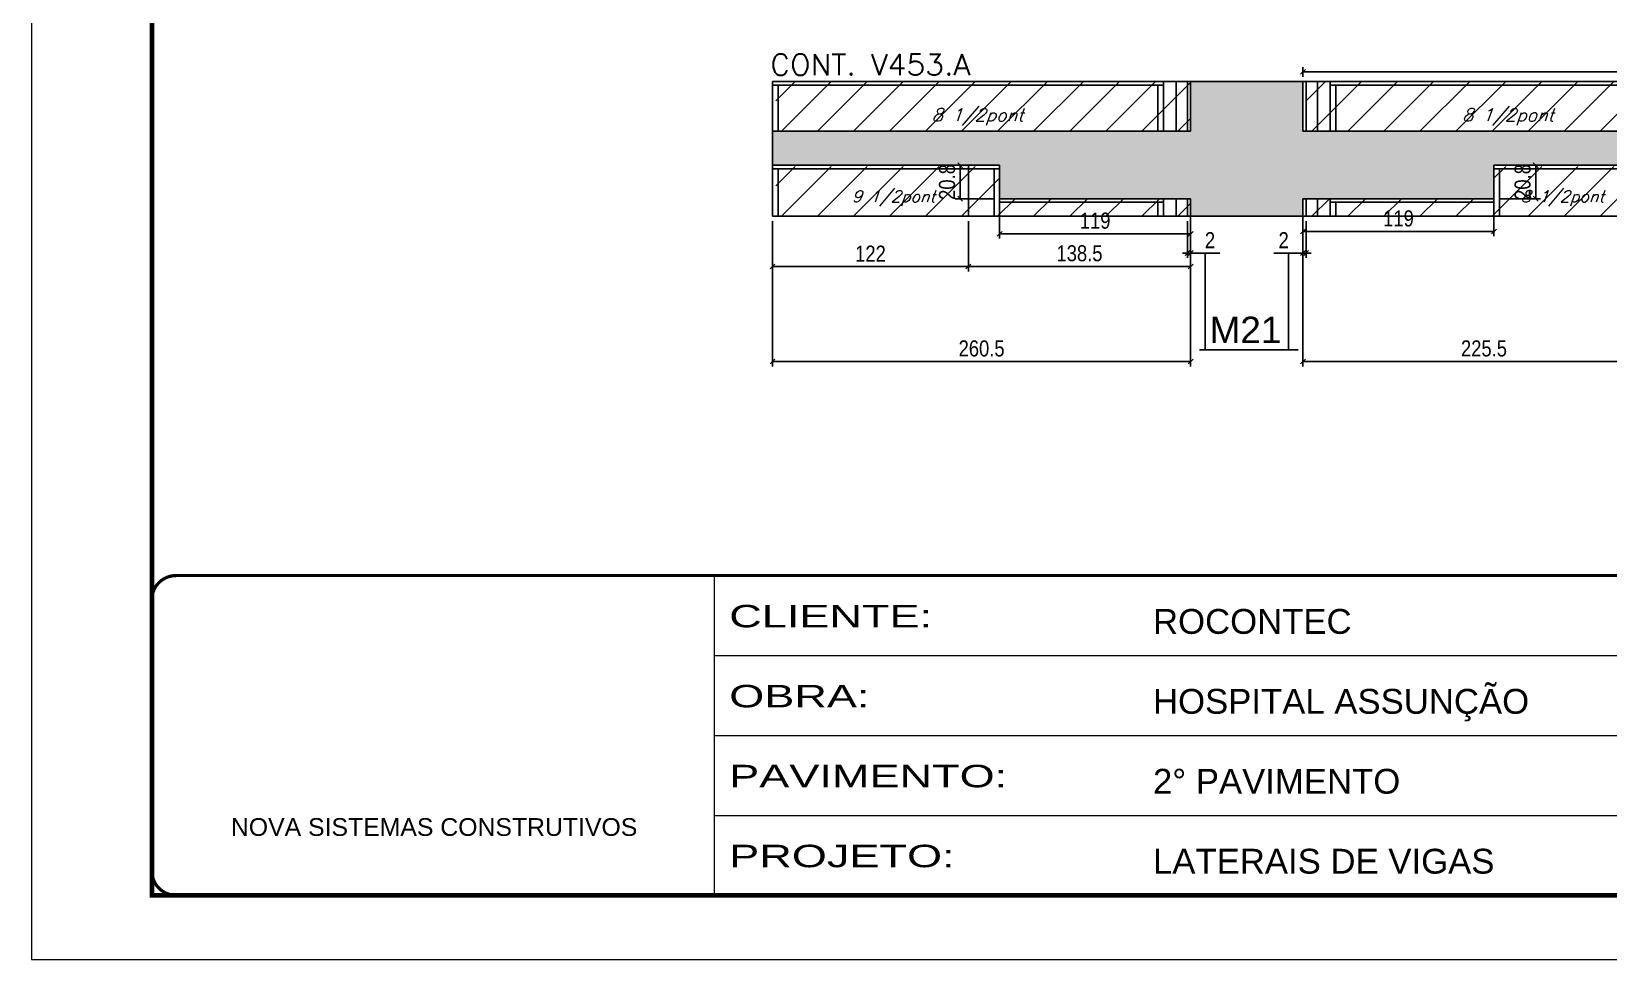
# Model space of a CAD drawing. Extents: x 137137 to 143418, y 10464 to 34486.
# Drawn here: x 138736 to 139718, y 29990 to 30568 of the extents above; entities that cross this region are included whole.
import ezdxf

# ---------------------------------------------------------------- set-up
doc = ezdxf.new("R2010")
doc.units = 0
doc.linetypes.add('CONTINUO', pattern=[0])
doc.linetypes.add('DASHED', pattern=[0.75, 0.5, -0.25])
for name, color, linetype in [('COTA', 241, 'Continuous'), ('NOMENCLATURA', 7, 'Continuous'), ('Painéis', 200, 'Continuous'), ('Reaproveitamento', 251, 'Continuous'), ('SARR_2.2x7', 40, 'Continuous'), ('SARR_3.5x7', 81, 'Continuous'), ('texto', 7, 'Continuous')]:
    doc.layers.add(name, color=color, linetype=linetype)
for name, color, linetype, lineweight in [('Folhas', 255, 'Continuous', 9), ('Hachura', 251, 'Continuous', 9), ('SARRAFO DE PRESSAO', 251, 'DASHED', 9), ('Texto Seção', 7, 'Continuous', 15)]:
    doc.layers.add(name, color=color, linetype=linetype, lineweight=lineweight)
doc.styles.add('ARIAL', font='arial.ttf')
doc.styles.add('COTA TECNICA', font='techl___.ttf', dxfattribs={"height": 10})
doc.styles.add('REGUA-120', font='ROMANS.shx', dxfattribs={"height": 15})
doc.styles.add('Romans', font='romans.shx')
doc.styles.get("Standard").update_dxf_attribs({"font": 'arial.ttf'})
doc.styles.add('Tecnologia', font='')
doc.styles.get('Tecnologia').set_extended_font_data('Forgotten Futurist')
doc.dimstyles.new('PAINEL', dxfattribs={"dimtxt": 10, "dimasz": 3, "dimexe": 3, "dimexo": 3, "dimgap": 3, "dimtad": 1, "dimdec": 1, "dimzin": 12, "dimdsep": 46, "dimtxsty": 'COTA TECNICA', "dimblk1": 'OBLIQUE', "dimblk2": 'OBLIQUE', "dimsah": 1, "dimcen": 0.9, "dimclrd": 4, "dimclre": 4, "dimclrt": 240, "dimadec": 1, "dimazin": 3, "dimtfac": 1, "dimtdec": 1, "dimtmove": 0, "dimatfit": 3, "dimfxl": 1, "dimtolj": 1, "dimtzin": 12, "dimarcsym": 0})

# ---------------------------------------------------------------- blocks, each defined once
blk = doc.blocks.new('9999999999')
at = {"color": 30, "linetype": 'CONTINUO'}
for p, q in [((98564.56, 34230.21), (98564.56, 34429.45)), ((98564.56, 34379.64), (99583.98, 34379.64)), ((98564.56, 34329.83), (99487.98, 34329.83)), ((98564.56, 34280.02), (99487.98, 34280.02))]:
    blk.add_line(p, q, dxfattribs=at)
at = {"color": 30, "linetype": 'CONTINUO', "const_width": 2}
blk.add_lwpolyline([(99583.98, 34230.21), (99583.98, 34414.45, 0.414214), (99568.98, 34429.45), (98228.98, 34429.45, 0.414214), (98213.98, 34414.45), (98213.98, 34245.21, 0.414214), (98228.98, 34230.21), (99583.98, 34230.21)], format="xyb", dxfattribs=at)
at = {"layer": 'Folhas'}
blk.add_lwpolyline([(98138.98, 34190.21), (99623.98, 34190.21), (99623.98, 35240.21), (98138.98, 35240.21)], close=True, dxfattribs=at)
at = {"layer": 'Folhas', "color": 30, "const_width": 3}
blk.add_lwpolyline([(98213.98, 34230.21), (99583.98, 34230.21), (99583.98, 35200.21), (98213.98, 35200.21)], close=True, dxfattribs=at)
at = {"color": 7, "linetype": 'Continuous', "ltscale": 5, "style": 'ARIAL'}
for s, height, p in [('ROCONTEC', 15.483, (98837.68, 34393.13)), ('HOSPITAL ASSUNÇÃO', 15.4829, (98837.68, 34343.32)), ('2° PAVIMENTO', 15.4829, (98837.68, 34293.51)), ('NOVA SISTEMAS CONSTRUTIVOS', 11.0592, (98263.19, 34267.21)), ('LATERAIS DE VIGAS', 15.4829, (98837.68, 34243.7))]:
    blk.add_text(s, height=height, dxfattribs=at).set_placement(p)
at = {"layer": 'Folhas', "color": 7, "style": 'Tecnologia', "width": 1.5}
for s, p in [('CLIENTE:', (98573.65, 34397.17)), ('OBRA:', (98573.65, 34347.31)), ('PAVIMENTO:', (98573.65, 34297.5)), ('PROJETO:', (98573.65, 34247.69))]:
    blk.add_text(s, height=14, dxfattribs=at).set_placement(p)
blk = doc.blocks.new('_Oblique')
at = {"color": 0, "linetype": 'ByBlock', "lineweight": -2}
blk.add_line((-0.5, -0.5), (0.5, 0.5), dxfattribs=at)
blk = doc.blocks.new('*D21')
at = {"layer": 'COTA', "color": 4, "lineweight": -2, "ltscale": 25, "transparency": 16777216}
for p, q in [((139455.94, 30450.17), (139455.94, 30427.3)), ((139457.94, 30450.17), (139457.94, 30427.3)), ((139455.94, 30430.3), (139452.94, 30430.3)), ((139455.94, 30430.3), (139457.94, 30430.3)), ((139457.94, 30430.3), (139476.05, 30430.3))]:
    blk.add_line(p, q, dxfattribs=at)
at = {"layer": 'Defpoints', "color": 0, "ltscale": 25, "transparency": 16777216}
for p in [(139455.94, 30453.17), (139457.94, 30453.17), (139457.94, 30430.3)]:
    blk.add_point(p, dxfattribs=at)
at = {"layer": 'COTA', "color": 4, "lineweight": -2, "ltscale": 25, "transparency": 16777216, "xscale": 3, "yscale": 3, "zscale": 3}
blk.add_blockref('_Oblique', (139455.94, 30430.3), dxfattribs=at)
at = {"layer": 'COTA', "color": 4, "lineweight": -2, "ltscale": 25, "transparency": 16777216, "xscale": 3, "yscale": 3, "zscale": 3, "rotation": 180}
blk.add_blockref('_Oblique', (139457.94, 30430.3), dxfattribs=at)
at = {"layer": 'COTA', "color": 240, "ltscale": 25, "transparency": 16777216, "insert": (139470, 30438.3), "char_height": 10, "attachment_point": 5, "style": 'COTA TECNICA'}
blk.add_mtext('\\A1;2', dxfattribs=at)
blk = doc.blocks.new('*D22')
at = {"layer": 'COTA', "color": 4, "lineweight": -2, "ltscale": 25, "transparency": 16777216}
for p, q in [((139527.94, 30450.17), (139527.94, 30427.3)), ((139529.94, 30450.17), (139529.94, 30427.3)), ((139527.94, 30430.3), (139509.83, 30430.3)), ((139529.94, 30430.3), (139527.94, 30430.3)), ((139529.94, 30430.3), (139532.94, 30430.3))]:
    blk.add_line(p, q, dxfattribs=at)
at = {"layer": 'Defpoints', "color": 0, "ltscale": 25, "transparency": 16777216}
for p in [(139527.94, 30453.17), (139529.94, 30453.17), (139527.94, 30430.3)]:
    blk.add_point(p, dxfattribs=at)
at = {"layer": 'COTA', "color": 4, "lineweight": -2, "ltscale": 25, "transparency": 16777216, "xscale": 3, "yscale": 3, "zscale": 3}
blk.add_blockref('_Oblique', (139527.94, 30430.3), dxfattribs=at)
at = {"layer": 'COTA', "color": 4, "lineweight": -2, "ltscale": 25, "transparency": 16777216, "xscale": 3, "yscale": 3, "zscale": 3, "rotation": 180}
blk.add_blockref('_Oblique', (139529.94, 30430.3), dxfattribs=at)
at = {"layer": 'COTA', "color": 240, "ltscale": 25, "transparency": 16777216, "insert": (139515.89, 30438.3), "char_height": 10, "attachment_point": 5, "style": 'COTA TECNICA'}
blk.add_mtext('\\A1;2', dxfattribs=at)
blk = doc.blocks.new('*D24')
at = {"layer": 'COTA', "color": 4, "lineweight": -2, "ltscale": 25, "transparency": 16777216}
for p, q in [((139197.47, 30450.17), (139197.47, 30359.67)), ((139457.94, 30450.17), (139457.94, 30359.67)), ((139197.47, 30362.67), (139457.94, 30362.67))]:
    blk.add_line(p, q, dxfattribs=at)
at = {"layer": 'Defpoints', "color": 0, "ltscale": 25, "transparency": 16777216}
for p in [(139197.47, 30453.17), (139457.94, 30453.17), (139457.94, 30362.67)]:
    blk.add_point(p, dxfattribs=at)
at = {"layer": 'COTA', "color": 4, "lineweight": -2, "ltscale": 25, "transparency": 16777216, "xscale": 3, "yscale": 3, "zscale": 3, "rotation": 180}
blk.add_blockref('_Oblique', (139197.47, 30362.67), dxfattribs=at)
at = {"layer": 'COTA', "color": 4, "lineweight": -2, "ltscale": 25, "transparency": 16777216, "xscale": 3, "yscale": 3, "zscale": 3}
blk.add_blockref('_Oblique', (139457.94, 30362.67), dxfattribs=at)
at = {"layer": 'COTA', "color": 240, "ltscale": 25, "transparency": 16777216, "insert": (139327.7, 30370.78), "char_height": 10, "attachment_point": 5, "style": 'COTA TECNICA'}
blk.add_mtext('\\A1;260.5', dxfattribs=at)
blk = doc.blocks.new('*D25')
at = {"layer": 'COTA', "color": 4, "lineweight": -2, "ltscale": 25, "transparency": 16777216}
for p, q in [((139197.47, 30450.17), (139197.47, 30418.85)), ((139319.47, 30450.17), (139319.47, 30418.85)), ((139197.47, 30421.85), (139319.47, 30421.85))]:
    blk.add_line(p, q, dxfattribs=at)
at = {"layer": 'Defpoints', "color": 0, "ltscale": 25, "transparency": 16777216}
for p in [(139197.47, 30453.17), (139319.47, 30453.17), (139319.47, 30421.85)]:
    blk.add_point(p, dxfattribs=at)
at = {"layer": 'COTA', "color": 4, "lineweight": -2, "ltscale": 25, "transparency": 16777216, "xscale": 3, "yscale": 3, "zscale": 3, "rotation": 180}
blk.add_blockref('_Oblique', (139197.47, 30421.85), dxfattribs=at)
at = {"layer": 'COTA', "color": 4, "lineweight": -2, "ltscale": 25, "transparency": 16777216, "xscale": 3, "yscale": 3, "zscale": 3}
blk.add_blockref('_Oblique', (139319.47, 30421.85), dxfattribs=at)
at = {"layer": 'COTA', "color": 240, "ltscale": 25, "transparency": 16777216, "insert": (139258.47, 30429.91), "char_height": 10, "attachment_point": 5, "style": 'COTA TECNICA'}
blk.add_mtext('\\A1;122', dxfattribs=at)
blk = doc.blocks.new('*D26')
at = {"layer": 'COTA', "color": 4, "lineweight": -2, "ltscale": 25, "transparency": 16777216}
for p, q in [((139319.47, 30450.17), (139319.47, 30418.85)), ((139457.94, 30450.17), (139457.94, 30418.85)), ((139319.47, 30421.85), (139457.94, 30421.85))]:
    blk.add_line(p, q, dxfattribs=at)
at = {"layer": 'Defpoints', "color": 0, "ltscale": 25, "transparency": 16777216}
for p in [(139319.47, 30453.17), (139457.94, 30453.17), (139457.94, 30421.85)]:
    blk.add_point(p, dxfattribs=at)
at = {"layer": 'COTA', "color": 4, "lineweight": -2, "ltscale": 25, "transparency": 16777216, "xscale": 3, "yscale": 3, "zscale": 3, "rotation": 180}
blk.add_blockref('_Oblique', (139319.47, 30421.85), dxfattribs=at)
at = {"layer": 'COTA', "color": 4, "lineweight": -2, "ltscale": 25, "transparency": 16777216, "xscale": 3, "yscale": 3, "zscale": 3}
blk.add_blockref('_Oblique', (139457.94, 30421.85), dxfattribs=at)
at = {"layer": 'COTA', "color": 240, "ltscale": 25, "transparency": 16777216, "insert": (139388.7, 30430.09), "char_height": 10, "attachment_point": 5, "style": 'COTA TECNICA'}
blk.add_mtext('\\A1;138.5', dxfattribs=at)
blk = doc.blocks.new('*D28')
at = {"layer": 'COTA', "color": 4, "lineweight": -2, "ltscale": 25, "transparency": 16777216}
for p, q in [((139527.94, 30450.17), (139527.94, 30359.67)), ((139753.44, 30450.17), (139753.44, 30359.67)), ((139527.94, 30362.67), (139753.44, 30362.67))]:
    blk.add_line(p, q, dxfattribs=at)
at = {"layer": 'Defpoints', "color": 0, "ltscale": 25, "transparency": 16777216}
for p in [(139527.94, 30453.17), (139753.44, 30453.17), (139753.44, 30362.67)]:
    blk.add_point(p, dxfattribs=at)
at = {"layer": 'COTA', "color": 4, "lineweight": -2, "ltscale": 25, "transparency": 16777216, "xscale": 3, "yscale": 3, "zscale": 3, "rotation": 180}
blk.add_blockref('_Oblique', (139527.94, 30362.67), dxfattribs=at)
at = {"layer": 'COTA', "color": 4, "lineweight": -2, "ltscale": 25, "transparency": 16777216, "xscale": 3, "yscale": 3, "zscale": 3}
blk.add_blockref('_Oblique', (139753.44, 30362.67), dxfattribs=at)
at = {"layer": 'COTA', "color": 240, "ltscale": 25, "transparency": 16777216, "insert": (139640.69, 30370.78), "char_height": 10, "attachment_point": 5, "style": 'COTA TECNICA'}
blk.add_mtext('\\A1;225.5', dxfattribs=at)
blk = doc.blocks.new('*D33')
at = {"layer": 'COTA', "color": 4, "lineweight": -2, "ltscale": 25, "transparency": 16777216}
for p, q in [((139527.94, 30461.17), (139527.94, 30440.72)), ((139646.94, 30461.17), (139646.94, 30440.72)), ((139527.94, 30443.72), (139646.94, 30443.72))]:
    blk.add_line(p, q, dxfattribs=at)
at = {"layer": 'Defpoints', "color": 0, "ltscale": 25, "transparency": 16777216}
for p in [(139527.94, 30464.17), (139646.94, 30464.17), (139646.94, 30443.72)]:
    blk.add_point(p, dxfattribs=at)
at = {"layer": 'COTA', "color": 4, "lineweight": -2, "ltscale": 25, "transparency": 16777216, "xscale": 3, "yscale": 3, "zscale": 3, "rotation": 180}
blk.add_blockref('_Oblique', (139527.94, 30443.72), dxfattribs=at)
at = {"layer": 'COTA', "color": 4, "lineweight": -2, "ltscale": 25, "transparency": 16777216, "xscale": 3, "yscale": 3, "zscale": 3}
blk.add_blockref('_Oblique', (139646.94, 30443.72), dxfattribs=at)
at = {"layer": 'COTA', "color": 240, "ltscale": 25, "transparency": 16777216, "insert": (139587.44, 30451.81), "char_height": 10, "attachment_point": 5, "style": 'COTA TECNICA'}
blk.add_mtext('\\A1;119', dxfattribs=at)
blk = doc.blocks.new('*D34')
at = {"layer": 'COTA', "color": 4, "lineweight": -2, "ltscale": 25, "transparency": 16777216}
for p, q in [((139649.94, 30484.97), (139675.92, 30484.97)), ((139672.92, 30484.97), (139672.92, 30464.17)), ((139649.94, 30464.17), (139675.92, 30464.17))]:
    blk.add_line(p, q, dxfattribs=at)
at = {"layer": 'Defpoints', "color": 0, "ltscale": 25, "transparency": 16777216}
for p in [(139646.94, 30484.97), (139646.94, 30464.17), (139672.92, 30464.17)]:
    blk.add_point(p, dxfattribs=at)
at = {"layer": 'COTA', "color": 4, "lineweight": -2, "ltscale": 25, "transparency": 16777216, "xscale": 3, "yscale": 3, "zscale": 3}
for p, rotation in [((139672.92, 30484.97), 90), ((139672.92, 30464.17), 270)]:
    blk.add_blockref('_Oblique', p, dxfattribs=dict(at, rotation=rotation))
at = {"layer": 'COTA', "color": 240, "ltscale": 25, "transparency": 16777216, "insert": (139664.79, 30474.57), "char_height": 10, "attachment_point": 5, "rotation": 90, "style": 'COTA TECNICA'}
blk.add_mtext('\\A1;20.8', dxfattribs=at)
blk = doc.blocks.new('*D35')
at = {"layer": 'COTA', "color": 4, "lineweight": -2, "ltscale": 25, "transparency": 16777216}
for p, q in [((139335.94, 30484.97), (139311.33, 30484.97)), ((139314.33, 30484.97), (139314.33, 30464.17)), ((139335.94, 30464.17), (139311.33, 30464.17))]:
    blk.add_line(p, q, dxfattribs=at)
at = {"layer": 'Defpoints', "color": 0, "ltscale": 25, "transparency": 16777216}
for p in [(139338.94, 30484.97), (139314.33, 30464.17), (139338.94, 30464.17)]:
    blk.add_point(p, dxfattribs=at)
at = {"layer": 'COTA', "color": 4, "lineweight": -2, "ltscale": 25, "transparency": 16777216, "xscale": 3, "yscale": 3, "zscale": 3}
for p, rotation in [((139314.33, 30484.97), 90), ((139314.33, 30464.17), 270)]:
    blk.add_blockref('_Oblique', p, dxfattribs=dict(at, rotation=rotation))
at = {"layer": 'COTA', "color": 240, "ltscale": 25, "transparency": 16777216, "insert": (139306.21, 30474.57), "char_height": 10, "attachment_point": 5, "rotation": 90, "style": 'COTA TECNICA'}
blk.add_mtext('\\A1;20.8', dxfattribs=at)
blk = doc.blocks.new('*D36')
at = {"layer": 'COTA', "color": 4, "lineweight": -2, "ltscale": 25, "transparency": 16777216}
for p, q in [((139338.94, 30461.17), (139338.94, 30439.31)), ((139457.94, 30461.17), (139457.94, 30439.31)), ((139338.94, 30442.31), (139457.94, 30442.31))]:
    blk.add_line(p, q, dxfattribs=at)
at = {"layer": 'Defpoints', "color": 0, "ltscale": 25, "transparency": 16777216}
for p in [(139338.94, 30464.17), (139457.94, 30464.17), (139457.94, 30442.31)]:
    blk.add_point(p, dxfattribs=at)
at = {"layer": 'COTA', "color": 4, "lineweight": -2, "ltscale": 25, "transparency": 16777216, "xscale": 3, "yscale": 3, "zscale": 3, "rotation": 180}
blk.add_blockref('_Oblique', (139338.94, 30442.31), dxfattribs=at)
at = {"layer": 'COTA', "color": 4, "lineweight": -2, "ltscale": 25, "transparency": 16777216, "xscale": 3, "yscale": 3, "zscale": 3}
blk.add_blockref('_Oblique', (139457.94, 30442.31), dxfattribs=at)
at = {"layer": 'COTA', "color": 240, "ltscale": 25, "transparency": 16777216, "insert": (139398.44, 30450.4), "char_height": 10, "attachment_point": 5, "style": 'COTA TECNICA'}
blk.add_mtext('\\A1;119', dxfattribs=at)
blk = doc.blocks.new('*D1378')
at = {"layer": 'COTA', "color": 4, "lineweight": -2, "ltscale": 25, "transparency": 16777216}
for p, q in [((139527.94, 30540.17), (139527.94, 30546.16)), ((139999.44, 30540.17), (139999.44, 30546.16)), ((139999.44, 30543.16), (139527.94, 30543.16))]:
    blk.add_line(p, q, dxfattribs=at)
at = {"layer": 'Defpoints', "color": 0, "ltscale": 25, "transparency": 16777216}
for p in [(139527.94, 30543.16), (139527.94, 30537.17), (139999.44, 30537.17)]:
    blk.add_point(p, dxfattribs=at)
at = {"layer": 'COTA', "color": 4, "lineweight": -2, "ltscale": 25, "transparency": 16777216, "xscale": 3, "yscale": 3, "zscale": 3, "rotation": 180}
blk.add_blockref('_Oblique', (139527.94, 30543.16), dxfattribs=at)
at = {"layer": 'COTA', "color": 4, "lineweight": -2, "ltscale": 25, "transparency": 16777216, "xscale": 3, "yscale": 3, "zscale": 3}
blk.add_blockref('_Oblique', (139999.44, 30543.16), dxfattribs=at)
at = {"layer": 'COTA', "color": 240, "ltscale": 25, "transparency": 16777216, "insert": (139763.69, 30551.27), "char_height": 10, "attachment_point": 5, "style": 'COTA TECNICA'}
blk.add_mtext('\\A1;471.5', dxfattribs=at)

msp = doc.modelspace()

# ---------------------------------------------------------------- hatches: boundary and pattern name
at = {"layer": 'COTA', "linetype": 'ByBlock'}
h = msp.add_hatch(dxfattribs=at)
h.set_pattern_fill('AR-CONC', color=256, scale=0.03)
h.paths.add_polyline_path([(139527.94, 30453.17), (139527.94, 30464.17), (139646.94, 30464.17), (139646.94, 30484.97), (139999.44, 30484.97), (139999.44, 30506.17), (139527.94, 30506.17), (139527.94, 30537.17), (139457.94, 30537.17), (139457.94, 30506.17), (139197.47, 30506.17), (139197.47, 30484.97), (139338.94, 30484.97), (139338.94, 30464.17), (139457.94, 30464.17), (139457.94, 30453.17)])
h.paths.add_polyline_path([(139674.62, 30457.86), (139674.62, 30491.79), (139654.03, 30491.79), (139654.03, 30457.86)], flags=25)
h.paths.add_polyline_path([(139316.03, 30457.86), (139316.03, 30491.79), (139295.45, 30491.79), (139295.45, 30457.86)], flags=25)
at = {"layer": 'Hachura', "linetype": 'ByBlock'}
h = msp.add_hatch(dxfattribs=at)
h.set_pattern_fill('ANSI31', color=256, scale=5)
h.set_pattern_definition([(45, (-1092.27, -2566.634), (-11.2253202, 11.2253202), [])])
h.paths.add_polyline_path([(139646.94, 30464.17), (139529.94, 30464.17), (139529.94, 30453.17), (139629.94, 30453.17), (139999.44, 30453.17), (139999.44, 30484.17), (139646.94, 30484.17)])
at = {"layer": 'Reaproveitamento', "linetype": 'ByBlock'}
h = msp.add_hatch(dxfattribs=at)
h.set_pattern_fill('ANSI31', color=256, scale=5)
h.set_pattern_definition([(45, (-1422.748, -2513.634), (-11.2253202, 11.2253202), [])])
h.paths.add_polyline_path([(139457.94, 30506.17), (139457.94, 30537.17), (139299.47, 30537.17), (139199.47, 30537.17), (139199.47, 30506.17), (139299.47, 30506.17)])
h = msp.add_hatch(dxfattribs=at)
h.set_pattern_fill('ANSI31', color=256, scale=5)
h.set_pattern_definition([(45, (-1092.27, -2513.634), (-11.2253202, 11.2253202), [])])
h.paths.add_polyline_path([(139999.44, 30506.17), (139999.44, 30537.17), (139629.94, 30537.17), (139529.94, 30537.17), (139529.94, 30506.17), (139629.94, 30506.17)])
h = msp.add_hatch(dxfattribs=at)
h.set_pattern_fill('ANSI31', color=256, scale=5)
h.set_pattern_definition([(45, (-1422.748, -2566.634), (-11.2253202, 11.2253202), [])])
h.paths.add_polyline_path([(139457.94, 30464.17), (139338.94, 30464.17), (139338.94, 30484.17), (139299.47, 30484.17), (139199.47, 30484.17), (139199.47, 30453.17), (139299.47, 30453.17), (139457.94, 30453.17)])

# ---------------------------------------------------------------- linework, layer by layer
at = {"layer": 'COTA', "linetype": 'ByBlock'}
for p, q in [((139457.94, 30537.17), (139527.94, 30537.17)), ((139197.47, 30484.97), (139197.47, 30506.17)), ((139457.94, 30453.17), (139527.94, 30453.17))]:
    msp.add_line(p, q, dxfattribs=at)
at = {"layer": 'NOMENCLATURA', "linetype": 'Continuous'}
for p, q in [((139467, 30369.96), (139467, 30430.3)), ((139518.89, 30430.3), (139518.89, 30369.96)), ((139463.38, 30369.96), (139524.87, 30369.96))]:
    msp.add_line(p, q, dxfattribs=at)
at = {"layer": 'Painéis', "ltscale": 25}
for p, q in [((139457.94, 30537.17), (139197.47, 30537.17)), ((139197.47, 30537.17), (139197.47, 30506.17)), ((139455.94, 30506.17), (139455.94, 30537.17)), ((139457.94, 30506.17), (139457.94, 30537.17)), ((139999.44, 30537.17), (139527.94, 30537.17)), ((139527.94, 30537.17), (139527.94, 30506.17)), ((139529.94, 30537.17), (139529.94, 30506.17)), ((139197.47, 30506.17), (139457.94, 30506.17)), ((139527.94, 30506.17), (139999.44, 30506.17))]:
    msp.add_line(p, q, dxfattribs=at)
at = {"layer": 'Painéis'}
for p, q in [((139197.47, 30484.97), (139338.94, 30484.97)), ((139197.47, 30484.97), (139197.47, 30453.17)), ((139319.47, 30484.97), (139319.47, 30453.17)), ((139338.94, 30464.17), (139338.94, 30484.97)), ((139646.94, 30484.97), (139999.44, 30484.97)), ((139646.94, 30484.97), (139646.94, 30464.17)), ((139338.94, 30464.17), (139457.94, 30464.17)), ((139455.94, 30464.17), (139455.94, 30453.17)), ((139457.94, 30464.17), (139457.94, 30453.17)), ((139527.94, 30464.17), (139646.94, 30464.17)), ((139527.94, 30464.17), (139527.94, 30453.17)), ((139529.94, 30464.17), (139529.94, 30453.17)), ((139197.47, 30453.17), (139457.94, 30453.17)), ((139527.94, 30453.17), (139646.94, 30453.17)), ((139646.94, 30453.17), (139999.44, 30453.17))]:
    msp.add_line(p, q, dxfattribs=at)
at = {"layer": 'SARR_2.2x7', "linetype": 'Continuous'}
for p, q in [((139448.94, 30506.17), (139448.94, 30537.17)), ((139536.94, 30537.17), (139536.94, 30506.17)), ((139440.94, 30534.97), (139197.47, 30534.97)), ((139753.45, 30534.97), (139544.96, 30534.97)), ((139197.47, 30482.77), (139338.94, 30482.77)), ((139753.44, 30482.77), (139646.94, 30482.77)), ((139338.94, 30461.97), (139440.94, 30461.97)), ((139448.94, 30464.17), (139448.94, 30453.17)), ((139536.94, 30464.17), (139536.94, 30453.17)), ((139646.94, 30461.97), (139544.94, 30461.97))]:
    msp.add_line(p, q, dxfattribs=at)
at = {"layer": 'SARR_3.5x7'}
for p, q in [((139197.47, 30537.17), (139197.47, 30506.17)), ((139440.94, 30506.17), (139440.94, 30537.17)), ((139544.94, 30537.17), (139544.94, 30506.17)), ((139200.97, 30534.97), (139200.97, 30506.17)), ((139437.44, 30534.97), (139437.44, 30506.17)), ((139548.44, 30534.97), (139548.44, 30506.17)), ((139200.92, 30453.17), (139200.92, 30482.77)), ((139335.44, 30453.17), (139335.44, 30482.77)), ((139338.94, 30453.17), (139338.94, 30482.77)), ((139646.94, 30453.17), (139646.94, 30482.77)), ((139650.44, 30453.17), (139650.44, 30482.77)), ((139437.44, 30461.97), (139437.44, 30453.17)), ((139440.94, 30464.17), (139440.94, 30453.17)), ((139544.94, 30464.17), (139544.94, 30453.17)), ((139548.44, 30461.97), (139548.44, 30453.17))]:
    msp.add_line(p, q, dxfattribs=at)

# ---------------------------------------------------------------- block references
at = {"layer": 'SARRAFO DE PRESSAO', "color": 6, "linetype": 'ByBlock'}
msp.add_blockref('9999999999', (40596.81, -4200.15), dxfattribs=at)

# ---------------------------------------------------------------- texts
at = {"layer": 'NOMENCLATURA', "linetype": 'Continuous'}
msp.add_text('M21', height=16.5, dxfattribs=at).set_placement((139469.69, 30374.15))
at = {"layer": 'texto', "color": 2, "attachment_point": 5, "style": 'Romans'}
for s, insert, char_height in [('{\\Q19;\\C256;8 1/2pont}', (139325.21, 30515.06), 8), ('{\\Q19;\\C256;8 1/2pont}', (139655.69, 30515.06), 8), ('{\\Q19;\\C256;9 1/2pont}', (139272.85, 30464.42), 7.2737), ('{\\Q19;\\C256;8 1/2pont}', (139689.59, 30464.42), 7.2737)]:
    msp.add_mtext(s, dxfattribs=dict(at, insert=insert, char_height=char_height))
at = {"layer": 'Texto Seção', "style": 'REGUA-120', "width": 1.05}
msp.add_text('CONT. V453.A', height=13, dxfattribs=at).set_placement((139196.05, 30541.19))

# ---------------------------------------------------------------- dimensions: what is measured, and where the dimension line sits
at = {"layer": 'COTA', "ltscale": 25}
for base, p1, p2, picture, middle in [((139527.94, 30543.16), (139999.44, 30537.17), (139527.94, 30537.17), '*D1378', (139763.69, 30551.27)), ((139457.94, 30442.31), (139338.94, 30464.17), (139457.94, 30464.17), '*D36', (139398.44, 30450.4)), ((139646.94, 30443.72), (139527.94, 30464.17), (139646.94, 30464.17), '*D33', (139587.44, 30451.81)), ((139457.94, 30362.67), (139197.47, 30453.17), (139457.94, 30453.17), '*D24', (139327.7, 30370.78)), ((139319.47, 30421.85), (139197.47, 30453.17), (139319.47, 30453.17), '*D25', (139258.47, 30429.91)), ((139457.94, 30430.3), (139455.94, 30453.17), (139457.94, 30453.17), '*D21', (139470, 30438.3)), ((139527.94, 30430.3), (139529.94, 30453.17), (139527.94, 30453.17), '*D22', (139515.89, 30438.3)), ((139753.44, 30362.67), (139527.94, 30453.17), (139753.44, 30453.17), '*D28', (139640.69, 30370.78))]:
    dim = msp.add_linear_dim(base=base, p1=p1, p2=p2, dimstyle='PAINEL', dxfattribs=at)
    dim.commit()
    dim.dimension.update_dxf_attribs({"geometry": picture, "text_midpoint": middle})
for base, p1, p2, picture, middle in [((139314.33, 30464.17), (139338.94, 30484.97), (139338.94, 30464.17), '*D35', (139314.33, 30474.57)), ((139672.92, 30464.17), (139646.94, 30484.97), (139646.94, 30464.17), '*D34', (139672.92, 30474.57))]:
    dim = msp.add_linear_dim(base=base, p1=p1, p2=p2, angle=90, dimstyle='PAINEL', dxfattribs=at)
    dim.commit()
    dim.dimension.update_dxf_attribs({"geometry": picture, "text_midpoint": middle, "dimtype": 160})
dim = msp.add_linear_dim(base=(139457.94, 30421.85), p1=(139319.47, 30453.17), p2=(139457.94, 30453.17), dimstyle='PAINEL', override={"dimtmove": 1}, dxfattribs=at)
dim.commit()
dim.dimension.update_dxf_attribs({"geometry": '*D26', "text_midpoint": (139388.7, 30430.09)})

doc.saveas('drawing.dxf')
